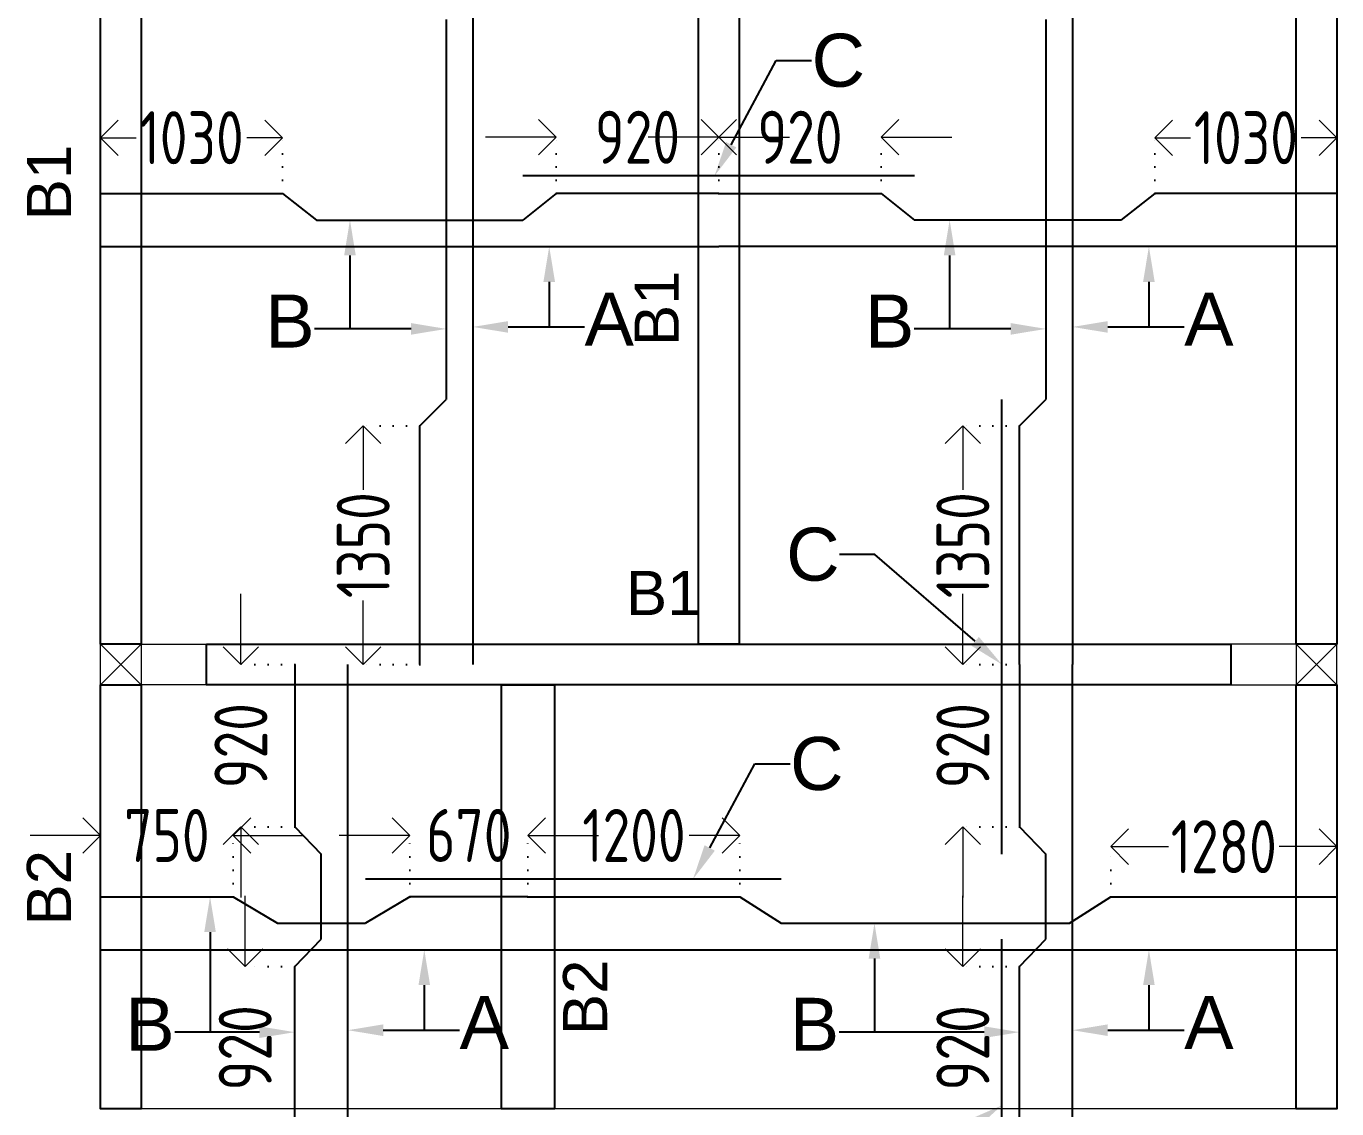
# Model space of a CAD drawing. Header units: inches. Extents: x -605 to 2991212, y -2872845 to 0.
# Drawn here: x 2805017 to 2812439, y -2072172 to -2066045 of the extents above; entities that cross this region are included whole.
import ezdxf
from ezdxf import colors
from ezdxf.entities.mleader import LeaderData, LeaderLine
from ezdxf.enums import TextEntityAlignment as Align
from ezdxf.math import Vec2, Vec3

# ---------------------------------------------------------------- set-up
doc = ezdxf.new("R2010")
doc.units = ezdxf.units.IN
doc.header["$LTSCALE"] = 600
doc.header["$MEASUREMENT"] = 0
doc.linetypes.add('DOT2', pattern=[0.125, 0, -0.125])
for name, color, linetype, lineweight in [('PV_MASONRY', 10, 'Continuous', 0), ('rDIMension', 1, 'Continuous', 18), ('rRCC 2', 40, 'Continuous', 15), ('rREINF 1', 1, 'Continuous', 25)]:
    doc.layers.add(name, color=color, linetype=linetype, lineweight=lineweight)
doc.styles.add('DIM', font='geniso.shx', dxfattribs={"width": 0.85})
doc.styles.get("Standard").update_dxf_attribs({"font": 'arial.ttf'})
doc.dimstyles.new('ST-100', dxfattribs={"dimscale": 100, "dimtxt": 2.5, "dimasz": 2, "dimexe": 0.18, "dimexo": 0.0625, "dimgap": 0.2, "dimtad": 0, "dimdec": 0, "dimzin": 0, "dimdsep": 46, "dimtxsty": 'DIM', "dimblk": 'OPEN90', "dimcen": 0.09, "dimclrd": 256, "dimclrt": 7, "dimadec": 0, "dimazin": 0, "dimtfac": 1, "dimtdec": 0, "dimtofl": 0, "dimtmove": 0, "dimatfit": 3, "dimldrblk": 'OPEN90', "dimfxl": 1, "dimtolj": 1, "dimtzin": 0, "dimlwd": -1, "dimarcsym": 0})

# ---------------------------------------------------------------- blocks, each defined once
blk = doc.blocks.new('_Open90')
at = {"color": 0, "linetype": 'ByBlock', "lineweight": -2}
for p, q in [((-0.5, 0.5), (0, 0)), ((0, 0), (-1, 0)), ((0, 0), (-0.5, -0.5))]:
    blk.add_line(p, q, dxfattribs=at)
blk = doc.blocks.new('*D68')
at = {"layer": 'Defpoints', "color": 0, "linetype": 'ByBlock', "transparency": 16777216}
for p in [(2806468.9, -2066675.7), (2805438.9, -2066991.5), (2806468.9, -2066991.5)]:
    blk.add_point(p, dxfattribs=at)
at = {"layer": 'rDIMension', "color": 0, "linetype": 'DOT2', "lineweight": -2, "transparency": 16777216}
for p, q in [((2805438.9, -2066991.5), (2805438.9, -2066675.7)), ((2806468.9, -2066991.5), (2806468.9, -2066675.7))]:
    blk.add_line(p, q, dxfattribs=at)
at = {"layer": 'rDIMension', "transparency": 16777216}
for p, q in [((2805638.9, -2066675.7), (2805640.5, -2066675.7)), ((2806268.9, -2066675.7), (2806267.2, -2066675.7))]:
    blk.add_line(p, q, dxfattribs=at)
at = {"layer": 'rDIMension', "linetype": 'ByBlock', "transparency": 16777216, "xscale": 200, "yscale": 200, "zscale": 200, "rotation": 180}
blk.add_blockref('_Open90', (2805438.9, -2066675.7), dxfattribs=at)
at = {"layer": 'rDIMension', "linetype": 'ByBlock', "transparency": 16777216, "xscale": 200, "yscale": 200, "zscale": 200}
blk.add_blockref('_Open90', (2806468.9, -2066675.7), dxfattribs=at)
at = {"layer": 'rDIMension', "color": 7, "linetype": 'ByBlock', "transparency": 16777216, "insert": (2805953.9, -2066675.7), "char_height": 300, "attachment_point": 5, "style": 'DIM'}
blk.add_mtext('\\A1;1030', dxfattribs=at)
blk = doc.blocks.new('*D69')
at = {"layer": 'Defpoints', "color": 0, "linetype": 'ByBlock', "transparency": 16777216}
for p in [(2808938.9, -2066673.1), (2808018.9, -2066991.5), (2808938.9, -2066991.5)]:
    blk.add_point(p, dxfattribs=at)
at = {"layer": 'rDIMension', "transparency": 16777216}
for p, q in [((2807818.9, -2066673.1), (2807618.9, -2066673.1)), ((2809138.9, -2066673.1), (2809338.9, -2066673.1))]:
    blk.add_line(p, q, dxfattribs=at)
at = {"layer": 'rDIMension', "color": 0, "linetype": 'DOT2', "lineweight": -2, "transparency": 16777216}
for p, q in [((2808018.9, -2066991.5), (2808018.9, -2066673.1)), ((2808938.9, -2066991.5), (2808938.9, -2066673.1))]:
    blk.add_line(p, q, dxfattribs=at)
at = {"layer": 'rDIMension', "linetype": 'ByBlock', "transparency": 16777216, "xscale": 200, "yscale": 200, "zscale": 200}
blk.add_blockref('_Open90', (2808018.9, -2066673.1), dxfattribs=at)
at = {"layer": 'rDIMension', "linetype": 'ByBlock', "transparency": 16777216, "xscale": 200, "yscale": 200, "zscale": 200, "rotation": 180}
blk.add_blockref('_Open90', (2808938.9, -2066673.1), dxfattribs=at)
at = {"layer": 'rDIMension', "color": 7, "linetype": 'ByBlock', "transparency": 16777216, "insert": (2808478.9, -2066673.1), "char_height": 300, "attachment_point": 5, "style": 'DIM'}
blk.add_mtext('\\A1;920', dxfattribs=at)
blk = doc.blocks.new('*D70')
at = {"layer": 'Defpoints', "color": 0, "linetype": 'ByBlock', "transparency": 16777216}
for p in [(2811408.9, -2066675.7), (2811408.9, -2066991.5), (2812438.9, -2066991.5)]:
    blk.add_point(p, dxfattribs=at)
at = {"layer": 'rDIMension', "color": 0, "linetype": 'DOT2', "lineweight": -2, "transparency": 16777216}
for p, q in [((2811408.9, -2066991.5), (2811408.9, -2066675.7)), ((2812438.9, -2066991.5), (2812438.9, -2066675.7))]:
    blk.add_line(p, q, dxfattribs=at)
at = {"layer": 'rDIMension', "transparency": 16777216}
for p, q in [((2811608.9, -2066675.7), (2811610.5, -2066675.7)), ((2812238.9, -2066675.7), (2812237.2, -2066675.7))]:
    blk.add_line(p, q, dxfattribs=at)
at = {"layer": 'rDIMension', "linetype": 'ByBlock', "transparency": 16777216, "xscale": 200, "yscale": 200, "zscale": 200, "rotation": 180}
blk.add_blockref('_Open90', (2811408.9, -2066675.7), dxfattribs=at)
at = {"layer": 'rDIMension', "linetype": 'ByBlock', "transparency": 16777216, "xscale": 200, "yscale": 200, "zscale": 200}
blk.add_blockref('_Open90', (2812438.9, -2066675.7), dxfattribs=at)
at = {"layer": 'rDIMension', "color": 7, "linetype": 'ByBlock', "transparency": 16777216, "insert": (2811923.9, -2066675.7), "char_height": 300, "attachment_point": 5, "style": 'DIM'}
blk.add_mtext('\\A1;1030', dxfattribs=at)
blk = doc.blocks.new('*D71')
at = {"layer": 'Defpoints', "color": 0, "linetype": 'ByBlock', "transparency": 16777216}
for p in [(2808938.9, -2066673.1), (2808938.9, -2066991.5), (2809858.9, -2066991.5)]:
    blk.add_point(p, dxfattribs=at)
at = {"layer": 'rDIMension', "transparency": 16777216}
for p, q in [((2808738.9, -2066673.1), (2808538.9, -2066673.1)), ((2810058.9, -2066673.1), (2810258.9, -2066673.1))]:
    blk.add_line(p, q, dxfattribs=at)
at = {"layer": 'rDIMension', "color": 0, "linetype": 'DOT2', "lineweight": -2, "transparency": 16777216}
for p, q in [((2808938.9, -2066991.5), (2808938.9, -2066673.1)), ((2809858.9, -2066991.5), (2809858.9, -2066673.1))]:
    blk.add_line(p, q, dxfattribs=at)
at = {"layer": 'rDIMension', "linetype": 'ByBlock', "transparency": 16777216, "xscale": 200, "yscale": 200, "zscale": 200}
blk.add_blockref('_Open90', (2808938.9, -2066673.1), dxfattribs=at)
at = {"layer": 'rDIMension', "linetype": 'ByBlock', "transparency": 16777216, "xscale": 200, "yscale": 200, "zscale": 200, "rotation": 180}
blk.add_blockref('_Open90', (2809858.9, -2066673.1), dxfattribs=at)
at = {"layer": 'rDIMension', "color": 7, "linetype": 'ByBlock', "transparency": 16777216, "insert": (2809398.9, -2066673.1), "char_height": 300, "attachment_point": 5, "style": 'DIM'}
blk.add_mtext('\\A1;920', dxfattribs=at)
blk = doc.blocks.new('*D156')
at = {"layer": 'Defpoints', "color": 0, "linetype": 'ByBlock', "transparency": 16777216}
for p in [(2807246.4, -2068306.9), (2806925.7, -2069656.9), (2807246.4, -2069656.9)]:
    blk.add_point(p, dxfattribs=at)
at = {"layer": 'rDIMension', "color": 0, "linetype": 'DOT2', "lineweight": -2, "transparency": 16777216}
for p, q in [((2807246.4, -2068306.9), (2806925.7, -2068306.9)), ((2807246.4, -2069656.9), (2806925.7, -2069656.9))]:
    blk.add_line(p, q, dxfattribs=at)
at = {"layer": 'rDIMension', "transparency": 16777216}
for p, q in [((2806925.7, -2068506.9), (2806925.7, -2068668.6)), ((2806925.7, -2069456.9), (2806925.7, -2069295.3))]:
    blk.add_line(p, q, dxfattribs=at)
at = {"layer": 'rDIMension', "linetype": 'ByBlock', "transparency": 16777216, "xscale": 200, "yscale": 200, "zscale": 200}
for p, rotation in [((2806925.7, -2068306.9), 90), ((2806925.7, -2069656.9), 270)]:
    blk.add_blockref('_Open90', p, dxfattribs=dict(at, rotation=rotation))
at = {"layer": 'rDIMension', "color": 7, "linetype": 'ByBlock', "transparency": 16777216, "insert": (2806925.7, -2068981.9), "char_height": 300, "attachment_point": 5, "rotation": 90, "style": 'DIM'}
blk.add_mtext('\\A1;1350', dxfattribs=at)
blk = doc.blocks.new('*D158')
at = {"layer": 'Defpoints', "color": 0, "linetype": 'ByBlock', "transparency": 16777216}
for p in [(2810642.2, -2068306.9), (2810321.5, -2069656.9), (2810642.2, -2069656.9)]:
    blk.add_point(p, dxfattribs=at)
at = {"layer": 'rDIMension', "color": 0, "linetype": 'DOT2', "lineweight": -2, "transparency": 16777216}
for p, q in [((2810642.2, -2068306.9), (2810321.5, -2068306.9)), ((2810642.2, -2069656.9), (2810321.5, -2069656.9))]:
    blk.add_line(p, q, dxfattribs=at)
at = {"layer": 'rDIMension', "transparency": 16777216}
for p, q in [((2810321.5, -2068506.9), (2810321.5, -2068668.6)), ((2810321.5, -2069456.9), (2810321.5, -2069295.3))]:
    blk.add_line(p, q, dxfattribs=at)
at = {"layer": 'rDIMension', "linetype": 'ByBlock', "transparency": 16777216, "xscale": 200, "yscale": 200, "zscale": 200}
for p, rotation in [((2810321.5, -2068306.9), 90), ((2810321.5, -2069656.9), 270)]:
    blk.add_blockref('_Open90', p, dxfattribs=dict(at, rotation=rotation))
at = {"layer": 'rDIMension', "color": 7, "linetype": 'ByBlock', "transparency": 16777216, "insert": (2810321.5, -2068981.9), "char_height": 300, "attachment_point": 5, "rotation": 90, "style": 'DIM'}
blk.add_mtext('\\A1;1350', dxfattribs=at)
blk = doc.blocks.new('*D176')
at = {"layer": 'Defpoints', "color": 0, "linetype": 'ByBlock', "transparency": 16777216}
for p in [(2805438.9, -2070624.9), (2805438.9, -2070971.9), (2806188.9, -2070971.9)]:
    blk.add_point(p, dxfattribs=at)
at = {"layer": 'rDIMension', "transparency": 16777216}
for p, q in [((2805238.9, -2070624.9), (2805038.9, -2070624.9)), ((2806388.9, -2070624.9), (2806588.9, -2070624.9))]:
    blk.add_line(p, q, dxfattribs=at)
at = {"layer": 'rDIMension', "color": 0, "linetype": 'DOT2', "lineweight": -2, "transparency": 16777216}
for p, q in [((2805438.9, -2070971.9), (2805438.9, -2070624.9)), ((2806188.9, -2070971.9), (2806188.9, -2070624.9))]:
    blk.add_line(p, q, dxfattribs=at)
at = {"layer": 'rDIMension', "linetype": 'ByBlock', "transparency": 16777216, "xscale": 200, "yscale": 200, "zscale": 200}
blk.add_blockref('_Open90', (2805438.9, -2070624.9), dxfattribs=at)
at = {"layer": 'rDIMension', "linetype": 'ByBlock', "transparency": 16777216, "xscale": 200, "yscale": 200, "zscale": 200, "rotation": 180}
blk.add_blockref('_Open90', (2806188.9, -2070624.9), dxfattribs=at)
at = {"layer": 'rDIMension', "color": 7, "linetype": 'ByBlock', "transparency": 16777216, "insert": (2805813.9, -2070624.9), "char_height": 300, "attachment_point": 5, "style": 'DIM'}
blk.add_mtext('\\A1;750', dxfattribs=at)
blk = doc.blocks.new('*D177')
at = {"layer": 'Defpoints', "color": 0, "linetype": 'ByBlock', "transparency": 16777216}
for p in [(2807858.9, -2070624.9), (2807188.9, -2070971.9), (2807858.9, -2070971.9)]:
    blk.add_point(p, dxfattribs=at)
at = {"layer": 'rDIMension', "transparency": 16777216}
for p, q in [((2806988.9, -2070624.9), (2806788.9, -2070624.9)), ((2808058.9, -2070624.9), (2808258.9, -2070624.9))]:
    blk.add_line(p, q, dxfattribs=at)
at = {"layer": 'rDIMension', "color": 0, "linetype": 'DOT2', "lineweight": -2, "transparency": 16777216}
for p, q in [((2807188.9, -2070971.9), (2807188.9, -2070624.9)), ((2807858.9, -2070971.9), (2807858.9, -2070624.9))]:
    blk.add_line(p, q, dxfattribs=at)
at = {"layer": 'rDIMension', "linetype": 'ByBlock', "transparency": 16777216, "xscale": 200, "yscale": 200, "zscale": 200}
blk.add_blockref('_Open90', (2807188.9, -2070624.9), dxfattribs=at)
at = {"layer": 'rDIMension', "linetype": 'ByBlock', "transparency": 16777216, "xscale": 200, "yscale": 200, "zscale": 200, "rotation": 180}
blk.add_blockref('_Open90', (2807858.9, -2070624.9), dxfattribs=at)
at = {"layer": 'rDIMension', "color": 7, "linetype": 'ByBlock', "transparency": 16777216, "insert": (2807523.9, -2070624.9), "char_height": 300, "attachment_point": 5, "style": 'DIM'}
blk.add_mtext('\\A1;670', dxfattribs=at)
blk = doc.blocks.new('*D178')
at = {"layer": 'Defpoints', "color": 0, "linetype": 'ByBlock', "transparency": 16777216}
for p in [(2806233.1, -2069656.9), (2806538.1, -2069656.9), (2806538.1, -2070576.9)]:
    blk.add_point(p, dxfattribs=at)
at = {"layer": 'rDIMension', "transparency": 16777216}
for p, q in [((2806233.1, -2069456.9), (2806233.1, -2069256.9)), ((2806233.1, -2070776.9), (2806233.1, -2070976.9))]:
    blk.add_line(p, q, dxfattribs=at)
at = {"layer": 'rDIMension', "color": 0, "linetype": 'DOT2', "lineweight": -2, "transparency": 16777216}
for p, q in [((2806538.1, -2069656.9), (2806233.1, -2069656.9)), ((2806538.1, -2070576.9), (2806233.1, -2070576.9))]:
    blk.add_line(p, q, dxfattribs=at)
at = {"layer": 'rDIMension', "linetype": 'ByBlock', "transparency": 16777216, "xscale": 200, "yscale": 200, "zscale": 200}
for p, rotation in [((2806233.1, -2069656.9), 270), ((2806233.1, -2070576.9), 90)]:
    blk.add_blockref('_Open90', p, dxfattribs=dict(at, rotation=rotation))
at = {"layer": 'rDIMension', "color": 7, "linetype": 'ByBlock', "transparency": 16777216, "insert": (2806233.1, -2070116.9), "char_height": 300, "attachment_point": 5, "rotation": 90, "style": 'DIM'}
blk.add_mtext('\\A1;920', dxfattribs=at)
blk = doc.blocks.new('*D179')
at = {"layer": 'Defpoints', "color": 0, "linetype": 'ByBlock', "transparency": 16777216}
for p in [(2806257.4, -2071366.9), (2806538.1, -2071366.9), (2806538.1, -2072286.9)]:
    blk.add_point(p, dxfattribs=at)
at = {"layer": 'rDIMension', "transparency": 16777216}
for p, q in [((2806257.4, -2071166.9), (2806257.4, -2070966.9)), ((2806257.4, -2072486.9), (2806257.4, -2072686.9))]:
    blk.add_line(p, q, dxfattribs=at)
at = {"layer": 'rDIMension', "color": 0, "linetype": 'DOT2', "lineweight": -2, "transparency": 16777216}
for p, q in [((2806538.1, -2071366.9), (2806257.4, -2071366.9)), ((2806538.1, -2072286.9), (2806257.4, -2072286.9))]:
    blk.add_line(p, q, dxfattribs=at)
at = {"layer": 'rDIMension', "linetype": 'ByBlock', "transparency": 16777216, "xscale": 200, "yscale": 200, "zscale": 200}
for p, rotation in [((2806257.4, -2071366.9), 270), ((2806257.4, -2072286.9), 90)]:
    blk.add_blockref('_Open90', p, dxfattribs=dict(at, rotation=rotation))
at = {"layer": 'rDIMension', "color": 7, "linetype": 'ByBlock', "transparency": 16777216, "insert": (2806257.4, -2071826.9), "char_height": 300, "attachment_point": 5, "rotation": 90, "style": 'DIM'}
blk.add_mtext('\\A1;920', dxfattribs=at)
blk = doc.blocks.new('*D180')
at = {"layer": 'Defpoints', "color": 0, "linetype": 'ByBlock', "transparency": 16777216}
for p in [(2810321.5, -2069656.9), (2810642.2, -2069656.9), (2810642.2, -2070576.9)]:
    blk.add_point(p, dxfattribs=at)
at = {"layer": 'rDIMension', "transparency": 16777216}
for p, q in [((2810321.5, -2069456.9), (2810321.5, -2069256.9)), ((2810321.5, -2070776.9), (2810321.5, -2070976.9))]:
    blk.add_line(p, q, dxfattribs=at)
at = {"layer": 'rDIMension', "color": 0, "linetype": 'DOT2', "lineweight": -2, "transparency": 16777216}
for p, q in [((2810642.2, -2069656.9), (2810321.5, -2069656.9)), ((2810642.2, -2070576.9), (2810321.5, -2070576.9))]:
    blk.add_line(p, q, dxfattribs=at)
at = {"layer": 'rDIMension', "linetype": 'ByBlock', "transparency": 16777216, "xscale": 200, "yscale": 200, "zscale": 200}
for p, rotation in [((2810321.5, -2069656.9), 270), ((2810321.5, -2070576.9), 90)]:
    blk.add_blockref('_Open90', p, dxfattribs=dict(at, rotation=rotation))
at = {"layer": 'rDIMension', "color": 7, "linetype": 'ByBlock', "transparency": 16777216, "insert": (2810321.5, -2070116.9), "char_height": 300, "attachment_point": 5, "rotation": 90, "style": 'DIM'}
blk.add_mtext('\\A1;920', dxfattribs=at)
blk = doc.blocks.new('*D181')
at = {"layer": 'Defpoints', "color": 0, "linetype": 'ByBlock', "transparency": 16777216}
for p in [(2810321.5, -2071366.9), (2810642.2, -2071366.9), (2810642.2, -2072286.9)]:
    blk.add_point(p, dxfattribs=at)
at = {"layer": 'rDIMension', "transparency": 16777216}
for p, q in [((2810321.5, -2071166.9), (2810321.5, -2070966.9)), ((2810321.5, -2072486.9), (2810321.5, -2072686.9))]:
    blk.add_line(p, q, dxfattribs=at)
at = {"layer": 'rDIMension', "color": 0, "linetype": 'DOT2', "lineweight": -2, "transparency": 16777216}
for p, q in [((2810642.2, -2071366.9), (2810321.5, -2071366.9)), ((2810642.2, -2072286.9), (2810321.5, -2072286.9))]:
    blk.add_line(p, q, dxfattribs=at)
at = {"layer": 'rDIMension', "linetype": 'ByBlock', "transparency": 16777216, "xscale": 200, "yscale": 200, "zscale": 200}
for p, rotation in [((2810321.5, -2071366.9), 270), ((2810321.5, -2072286.9), 90)]:
    blk.add_blockref('_Open90', p, dxfattribs=dict(at, rotation=rotation))
at = {"layer": 'rDIMension', "color": 7, "linetype": 'ByBlock', "transparency": 16777216, "insert": (2810321.5, -2071826.9), "char_height": 300, "attachment_point": 5, "rotation": 90, "style": 'DIM'}
blk.add_mtext('\\A1;920', dxfattribs=at)
blk = doc.blocks.new('*D182')
at = {"layer": 'Defpoints', "color": 0, "linetype": 'ByBlock', "transparency": 16777216}
for p in [(2812438.9, -2070688.4), (2811158.9, -2070971.9), (2812438.9, -2070971.9)]:
    blk.add_point(p, dxfattribs=at)
at = {"layer": 'rDIMension', "color": 0, "linetype": 'DOT2', "lineweight": -2, "transparency": 16777216}
for p, q in [((2811158.9, -2070971.9), (2811158.9, -2070688.4)), ((2812438.9, -2070971.9), (2812438.9, -2070688.4))]:
    blk.add_line(p, q, dxfattribs=at)
at = {"layer": 'rDIMension', "transparency": 16777216}
for p, q in [((2811358.9, -2070688.4), (2811485.5, -2070688.4)), ((2812238.9, -2070688.4), (2812112.2, -2070688.4))]:
    blk.add_line(p, q, dxfattribs=at)
at = {"layer": 'rDIMension', "linetype": 'ByBlock', "transparency": 16777216, "xscale": 200, "yscale": 200, "zscale": 200, "rotation": 180}
blk.add_blockref('_Open90', (2811158.9, -2070688.4), dxfattribs=at)
at = {"layer": 'rDIMension', "linetype": 'ByBlock', "transparency": 16777216, "xscale": 200, "yscale": 200, "zscale": 200}
blk.add_blockref('_Open90', (2812438.9, -2070688.4), dxfattribs=at)
at = {"layer": 'rDIMension', "color": 7, "linetype": 'ByBlock', "transparency": 16777216, "insert": (2811798.9, -2070688.4), "char_height": 300, "attachment_point": 5, "style": 'DIM'}
blk.add_mtext('\\A1;1280', dxfattribs=at)
blk = doc.blocks.new('*D183')
at = {"layer": 'Defpoints', "color": 0, "linetype": 'ByBlock', "transparency": 16777216}
for p in [(2807858.9, -2070624.9), (2807858.9, -2070971.9), (2809058.9, -2070971.9)]:
    blk.add_point(p, dxfattribs=at)
at = {"layer": 'rDIMension', "color": 0, "linetype": 'DOT2', "lineweight": -2, "transparency": 16777216}
for p, q in [((2807858.9, -2070971.9), (2807858.9, -2070624.9)), ((2809058.9, -2070971.9), (2809058.9, -2070624.9))]:
    blk.add_line(p, q, dxfattribs=at)
at = {"layer": 'rDIMension', "transparency": 16777216}
for p, q in [((2808058.9, -2070624.9), (2808145.5, -2070624.9)), ((2808858.9, -2070624.9), (2808772.2, -2070624.9))]:
    blk.add_line(p, q, dxfattribs=at)
at = {"layer": 'rDIMension', "linetype": 'ByBlock', "transparency": 16777216, "xscale": 200, "yscale": 200, "zscale": 200, "rotation": 180}
blk.add_blockref('_Open90', (2807858.9, -2070624.9), dxfattribs=at)
at = {"layer": 'rDIMension', "linetype": 'ByBlock', "transparency": 16777216, "xscale": 200, "yscale": 200, "zscale": 200}
blk.add_blockref('_Open90', (2809058.9, -2070624.9), dxfattribs=at)
at = {"layer": 'rDIMension', "color": 7, "linetype": 'ByBlock', "transparency": 16777216, "insert": (2808458.9, -2070624.9), "char_height": 300, "attachment_point": 5, "style": 'DIM'}
blk.add_mtext('\\A1;1200', dxfattribs=at)

msp = doc.modelspace()

# ---------------------------------------------------------------- linework, layer by layer
at = {"color": 8, "linetype": 'ByBlock'}
msp.add_line((2812208.9, -2072171.9), (2812208.9, -2069771.9), dxfattribs=at)
at = {"color": 4, "linetype": 'ByBlock'}
for points in [[(2807546.4, -2064506.9), (2807546.4, -2069656.9)], [(2810942.2, -2064506.9), (2810942.2, -2069656.9)], [(2807396.4, -2066006.8), (2807396.4, -2068157.1)], [(2810792.2, -2066006.8), (2810792.2, -2068157.1)], [(2810047.1, -2066891.5), (2807830.6, -2066891.5)], [(2805438.9, -2066991.5), (2806468.9, -2066991.5), (2806662.1, -2067141.5)], [(2808938.9, -2066991.5), (2808018.9, -2066991.5), (2807830.6, -2067141.5)], [(2808938.9, -2066991.5), (2809858.9, -2066991.5), (2810047.1, -2067141.5)], [(2812438.9, -2066991.5), (2811408.9, -2066991.5), (2811215.6, -2067141.5)], [(2806662.1, -2067141.5), (2807830.6, -2067141.5)], [(2811215.6, -2067141.5), (2810047.1, -2067141.5)], [(2805438.9, -2067291.5), (2808938.9, -2067291.5)], [(2812438.9, -2067291.5), (2808938.9, -2067291.5)], [(2807246.4, -2069656.9), (2807246.4, -2068306.9), (2807396.4, -2068157.1)], [(2810542.2, -2070731.7), (2810542.2, -2068157.1)], [(2810642.2, -2069656.9), (2810642.2, -2068306.9), (2810792.2, -2068157.1)], [(2806538.1, -2069656.9), (2806538.1, -2070576.9), (2806688.1, -2070731.7)], [(2806838.1, -2072286.9), (2806838.1, -2069656.9)], [(2810642.2, -2069656.9), (2810642.2, -2070576.9), (2810792.2, -2070731.7)], [(2810942.2, -2072286.9), (2810942.2, -2069656.9)], [(2806688.1, -2071212.2), (2806688.1, -2070731.7)], [(2810792.2, -2071212.2), (2810792.2, -2070731.7)], [(2809293.2, -2070871.9), (2806938.2, -2070871.9)], [(2805438.9, -2070971.9), (2806188.9, -2070971.9), (2806439.5, -2071121.9)], [(2807858.9, -2070971.9), (2807188.9, -2070971.9), (2806938.2, -2071121.9)], [(2807858.9, -2070971.9), (2809058.9, -2070971.9), (2809293.2, -2071121.9), (2810924.5, -2071121.9), (2811158.9, -2070971.9), (2812438.9, -2070971.9)], [(2806439.5, -2071121.9), (2806938.2, -2071121.9)], [(2806538.1, -2072286.9), (2806538.1, -2071366.9), (2806688.1, -2071212.2)], [(2810542.2, -2073708.1), (2810542.2, -2071212.2)], [(2810642.2, -2072286.9), (2810642.2, -2071366.9), (2810792.2, -2071212.2)], [(2805438.9, -2071271.9), (2807858.9, -2071271.9)], [(2807858.9, -2071271.9), (2812438.9, -2071271.9)]]:
    msp.add_lwpolyline(points, dxfattribs=at)
at = {"color": 1, "linetype": 'ByBlock'}
for points in [[(2805438.9, -2064621.9), (2805668.9, -2064621.9), (2805668.9, -2069541.9), (2805438.9, -2069541.9)], [(2808823.9, -2064621.9), (2809053.9, -2064621.9), (2809053.9, -2069541.9), (2808823.9, -2069541.9)], [(2812208.9, -2064621.9), (2812438.9, -2064621.9), (2812438.9, -2069541.9), (2812208.9, -2069541.9)], [(2806038.9, -2069541.9), (2811838.9, -2069541.9), (2811838.9, -2069771.9), (2806038.9, -2069771.9)], [(2805438.9, -2069771.9), (2805668.9, -2069771.9), (2805668.9, -2072171.9), (2805438.9, -2072171.9)], [(2807708.9, -2069771.9), (2808008.9, -2069771.9), (2808008.9, -2072171.9), (2807708.9, -2072171.9)], [(2812208.9, -2069771.9), (2812438.9, -2069771.9), (2812438.9, -2072171.9), (2812208.9, -2072171.9)]]:
    msp.add_lwpolyline(points, close=True, dxfattribs=at)
at = {"layer": 'PV_MASONRY', "color": 8}
msp.add_line((2812438.9, -2072171.9), (2805446.8, -2072171.9), dxfattribs=at)
at = {"layer": 'rRCC 2', "color": 6}
for p, q in [((2805438.9, -2069541.9), (2805668.9, -2069771.9)), ((2805438.9, -2069771.9), (2805668.9, -2069541.9)), ((2812438.9, -2069541.9), (2812208.9, -2069771.9)), ((2812438.9, -2069771.9), (2812208.9, -2069541.9))]:
    msp.add_line(p, q, dxfattribs=at)
for points in [[(2805438.9, -2069771.9), (2805438.9, -2069541.9), (2806038.9, -2069541.9), (2806038.9, -2069771.9)], [(2805438.9, -2069541.9), (2805668.9, -2069541.9), (2805668.9, -2069771.9), (2805438.9, -2069771.9)], [(2812438.9, -2069771.9), (2812438.9, -2069541.9), (2811838.9, -2069541.9), (2811838.9, -2069771.9)], [(2812438.9, -2069541.9), (2812208.9, -2069541.9), (2812208.9, -2069771.9), (2812438.9, -2069771.9)]]:
    msp.add_lwpolyline(points, close=True, dxfattribs=at)

# ---------------------------------------------------------------- texts
at = {"layer": 'rRCC 2'}
for s, p in [('B1', (2805146.2, -2066929.4)), ('B1', (2808587.5, -2067641)), ('B2', (2805146.2, -2070921)), ('B2', (2808182.3, -2071541.2))]:
    msp.add_text(s, height=250, rotation=90, dxfattribs=at).set_placement(p, align=Align.MIDDLE_CENTER)
msp.add_text('B1', height=250, dxfattribs=at).set_placement((2808627.5, -2069252.5), align=Align.MIDDLE_CENTER)

# ---------------------------------------------------------------- dimensions: what is measured, and where the dimension line sits
at = {"layer": 'rDIMension', "color": 1, "linetype": 'ByBlock'}
dim = msp.add_linear_dim(base=(2806468.9, -2066675.7), p1=(2805438.9, -2066991.5), p2=(2806468.9, -2066991.5), dimstyle='ST-100', override={"dimtxt": 3, "dimasz": 2, "dimexe": 0, "dimexo": 0, "dimtmove": 1, "dimfxl": 1.25, "dimtfillclr": 256, "dimarcsym": 2}, dxfattribs=at)
dim.commit()
dim.dimension.update_dxf_attribs({"geometry": '*D68', "text_midpoint": (2805953.9, -2066675.7), "dimtype": 160})
for base, p1, p2, picture, middle in [((2808938.9, -2066673.1), (2808018.9, -2066991.5), (2808938.9, -2066991.5), '*D69', (2808478.9, -2066673.1)), ((2805438.9, -2070624.9), (2806188.9, -2070971.9), (2805438.9, -2070971.9), '*D176', (2805813.9, -2070624.9)), ((2807858.9, -2070624.9), (2807188.9, -2070971.9), (2807858.9, -2070971.9), '*D177', (2807523.9, -2070624.9)), ((2807858.9, -2070624.9), (2809058.9, -2070971.9), (2807858.9, -2070971.9), '*D183', (2808458.9, -2070624.9)), ((2812438.9, -2070688.4), (2811158.9, -2070971.9), (2812438.9, -2070971.9), '*D182', (2811798.9, -2070688.4))]:
    dim = msp.add_linear_dim(base=base, p1=p1, p2=p2, dimstyle='ST-100', override={"dimtxt": 3, "dimexe": 0, "dimexo": 0, "dimtmove": 1, "dimfxl": 1.25, "dimtfillclr": 256, "dimarcsym": 2}, dxfattribs=at)
    dim.commit()
    dim.dimension.update_dxf_attribs({"geometry": picture, "text_midpoint": middle})
for base, p1, p2, angle, picture, middle in [((2808938.9, -2066673.1), (2809858.9, -2066991.5), (2808938.9, -2066991.5), 180, '*D71', (2809398.9, -2066673.1)), ((2806925.7, -2069656.9), (2807246.4, -2068306.9), (2807246.4, -2069656.9), 270, '*D156', (2806925.7, -2068981.9)), ((2810321.5, -2069656.9), (2810642.2, -2068306.9), (2810642.2, -2069656.9), 270, '*D158', (2810321.5, -2068981.9)), ((2806233.1, -2069656.9), (2806538.1, -2070576.9), (2806538.1, -2069656.9), 90, '*D178', (2806233.1, -2070116.9)), ((2810321.5, -2069656.9), (2810642.2, -2070576.9), (2810642.2, -2069656.9), 90, '*D180', (2810321.5, -2070116.9)), ((2806257.4, -2071366.9), (2806538.1, -2072286.9), (2806538.1, -2071366.9), 90, '*D179', (2806257.4, -2071826.9)), ((2810321.5, -2071366.9), (2810642.2, -2072286.9), (2810642.2, -2071366.9), 90, '*D181', (2810321.5, -2071826.9))]:
    dim = msp.add_linear_dim(base=base, p1=p1, p2=p2, angle=angle, dimstyle='ST-100', override={"dimtxt": 3, "dimexe": 0, "dimexo": 0, "dimtmove": 1, "dimfxl": 1.25, "dimtfillclr": 256, "dimarcsym": 2}, dxfattribs=at)
    dim.commit()
    dim.dimension.update_dxf_attribs({"geometry": picture, "text_midpoint": middle})
dim = msp.add_linear_dim(base=(2811408.9, -2066675.7), p1=(2812438.9, -2066991.5), p2=(2811408.9, -2066991.5), angle=180, dimstyle='ST-100', override={"dimtxt": 3, "dimasz": 2, "dimexe": 0, "dimexo": 0, "dimtmove": 1, "dimfxl": 1.25, "dimtfillclr": 256, "dimarcsym": 2}, dxfattribs=at)
dim.commit()
dim.dimension.update_dxf_attribs({"geometry": '*D70', "text_midpoint": (2811923.9, -2066675.7), "dimtype": 160})

# ---------------------------------------------------------------- leaders
at = {"layer": 'rREINF 1', "color": 3, "linetype": 'ByBlock'}
ml = msp.add_multileader_mtext('Standard', dxfattribs=at)
ml.set_content('C', color=3)
ml.set_leader_properties()
ml.build(insert=Vec2(0, 0))
ml.multileader.update_dxf_attribs({"text_top_attachment_type": 0, "text_bottom_attachment_type": 0, "dogleg_length": 200, "arrow_head_size": 200})
ctx = ml.context
ctx.base_point, ctx.char_height, ctx.arrow_head_size, ctx.landing_gap_size, ctx.plane_origin = Vec3(2809464.8, -2066239.6), 300, 200, 0.09, Vec3(2808494, -2067142.1)
notes = []
notes.append((ctx, [(0, (1, 1, 0), (2809264.8, -2066239.6), (1, 0), 200, [(0, [(2808915.4, -2066891.5)], 256, [])])]))
ctx.mtext.insert, ctx.mtext.flow_direction = Vec3(2809464.9, -2066087), 5
ml = msp.add_multileader_mtext('Standard', dxfattribs=at)
ml.set_content('B', color=3)
ml.set_leader_properties()
ml.build(insert=Vec2(0, 0))
ml.multileader.update_dxf_attribs({"text_top_attachment_type": 0, "text_bottom_attachment_type": 0, "dogleg_length": 200, "arrow_head_size": 200})
ctx = ml.context
ctx.base_point, ctx.char_height, ctx.arrow_head_size, ctx.landing_gap_size, ctx.plane_origin = Vec3(2806424, -2067757.8), 300, 200, 0.09, Vec3(2806884.8, -2067164.6)
ctx.text_align_type = 2
notes.append((ctx, [(0, (1, 1, 0), (2806850.7, -2067757.8), (-1, 0), 200, [(0, [(2806850.7, -2067141.5)], 256, [])])]))
ctx.mtext.insert, ctx.mtext.alignment, ctx.mtext.flow_direction = Vec3(2806650.6, -2067563.4), 3, 5
ml = msp.add_multileader_mtext('Standard', dxfattribs=at)
ml.set_content('B', color=3)
ml.set_leader_properties()
ml.build(insert=Vec2(0, 0))
ml.multileader.update_dxf_attribs({"text_top_attachment_type": 0, "text_bottom_attachment_type": 0, "dogleg_length": 200, "arrow_head_size": 200})
ctx = ml.context
ctx.base_point, ctx.char_height, ctx.arrow_head_size, ctx.landing_gap_size, ctx.plane_origin = Vec3(2809819.8, -2067757.8), 300, 200, 0.09, Vec3(2810280.7, -2067164.6)
ctx.text_align_type = 2
notes.append((ctx, [(0, (1, 1, 0), (2810246.5, -2067757.8), (-1, 0), 200, [(0, [(2810246.5, -2067141.5)], 256, [])])]))
ctx.mtext.insert, ctx.mtext.alignment, ctx.mtext.flow_direction = Vec3(2810046.4, -2067563.4), 3, 5
ml = msp.add_multileader_mtext('Standard', dxfattribs=at)
ml.set_content('A', color=3)
ml.set_leader_properties()
ml.build(insert=Vec2(0, 0))
ml.multileader.update_dxf_attribs({"text_top_attachment_type": 0, "text_bottom_attachment_type": 0, "dogleg_length": 200, "arrow_head_size": 200})
ctx = ml.context
ctx.base_point, ctx.char_height, ctx.arrow_head_size, ctx.landing_gap_size, ctx.plane_origin = Vec3(2808179.1, -2067746.7), 300, 200, 0.09, Vec3(2808132.5, -2067153.5)
notes.append((ctx, [(0, (1, 1, 0), (2807979.1, -2067746.7), (1, 0), 200, [(0, [(2807979.1, -2067291.5)], 256, [])])]))
ctx.mtext.insert, ctx.mtext.flow_direction = Vec3(2808179.2, -2067552.3), 5
ml = msp.add_multileader_mtext('Standard', dxfattribs=at)
ml.set_content('A', color=3)
ml.set_leader_properties()
ml.build(insert=Vec2(0, 0))
ml.multileader.update_dxf_attribs({"text_top_attachment_type": 0, "text_bottom_attachment_type": 0, "dogleg_length": 200, "arrow_head_size": 200})
ctx = ml.context
ctx.base_point, ctx.char_height, ctx.arrow_head_size, ctx.landing_gap_size, ctx.plane_origin = Vec3(2811574.9, -2067746.7), 300, 200, 0.09, Vec3(2811528.4, -2067153.5)
notes.append((ctx, [(0, (1, 1, 0), (2811374.9, -2067746.7), (1, 0), 200, [(0, [(2811374.9, -2067291.5)], 256, [])])]))
ctx.mtext.insert, ctx.mtext.flow_direction = Vec3(2811575, -2067552.3), 5
ml = msp.add_multileader_mtext('Standard', dxfattribs=at)
ml.set_content('', color=3)
ml.set_leader_properties()
ml.build(insert=Vec2(0, 0))
ml.multileader.update_dxf_attribs({"text_top_attachment_type": 0, "text_bottom_attachment_type": 0, "dogleg_length": 200, "arrow_head_size": 200})
ctx = ml.context
ctx.base_point, ctx.char_height, ctx.arrow_head_size, ctx.landing_gap_size, ctx.plane_origin = Vec3(2808179.1, -2067746.7), 300, 200, 0.09, Vec3(2807563.3, -2067746.7)
notes.append((ctx, [(0, (1, 1, 0), (2807979.1, -2067746.7), (1, 0), 200, [(0, [(2807546.4, -2067746.7)], 256, [])])]))
ctx.mtext.insert, ctx.mtext.flow_direction = Vec3(2808179.2, -2067596.7), 5
ml = msp.add_multileader_mtext('Standard', dxfattribs=at)
ml.set_content('', color=3)
ml.set_leader_properties()
ml.build(insert=Vec2(0, 0))
ml.multileader.update_dxf_attribs({"text_top_attachment_type": 0, "text_bottom_attachment_type": 0, "dogleg_length": 200, "arrow_head_size": 200})
ctx = ml.context
ctx.base_point, ctx.char_height, ctx.arrow_head_size, ctx.landing_gap_size, ctx.plane_origin = Vec3(2811574.9, -2067746.7), 300, 200, 0.09, Vec3(2810959.1, -2067746.7)
notes.append((ctx, [(0, (1, 1, 0), (2811374.9, -2067746.7), (1, 0), 200, [(0, [(2810942.2, -2067746.7)], 256, [])])]))
ctx.mtext.insert, ctx.mtext.flow_direction = Vec3(2811575, -2067596.7), 5
ml = msp.add_multileader_mtext('Standard', dxfattribs=at)
ml.set_content('', color=3)
ml.set_leader_properties()
ml.build(insert=Vec2(0, 0))
ml.multileader.update_dxf_attribs({"text_top_attachment_type": 0, "text_bottom_attachment_type": 0, "dogleg_length": 200, "arrow_head_size": 200})
ctx = ml.context
ctx.base_point, ctx.char_height, ctx.arrow_head_size, ctx.landing_gap_size, ctx.plane_origin = Vec3(2806650.5, -2067757.8), 300, 200, 0.09, Vec3(2807454.1, -2067757.8)
ctx.text_align_type = 2
notes.append((ctx, [(0, (1, 1, 0), (2806850.7, -2067757.8), (-1, 0), 200, [(0, [(2807396.4, -2067757.8)], 256, [])])]))
ctx.mtext.insert, ctx.mtext.alignment, ctx.mtext.flow_direction = Vec3(2806650.6, -2067607.8), 3, 5
ml = msp.add_multileader_mtext('Standard', dxfattribs=at)
ml.set_content('', color=3)
ml.set_leader_properties()
ml.build(insert=Vec2(0, 0))
ml.multileader.update_dxf_attribs({"text_top_attachment_type": 0, "text_bottom_attachment_type": 0, "dogleg_length": 200, "arrow_head_size": 200})
ctx = ml.context
ctx.base_point, ctx.char_height, ctx.arrow_head_size, ctx.landing_gap_size, ctx.plane_origin = Vec3(2810046.4, -2067757.8), 300, 200, 0.09, Vec3(2810849.9, -2067757.8)
ctx.text_align_type = 2
notes.append((ctx, [(0, (1, 1, 0), (2810246.5, -2067757.8), (-1, 0), 200, [(0, [(2810792.2, -2067757.8)], 256, [])])]))
ctx.mtext.insert, ctx.mtext.alignment, ctx.mtext.flow_direction = Vec3(2810046.4, -2067607.8), 3, 5
ml = msp.add_multileader_mtext('Standard', dxfattribs=at)
ml.set_content('C', color=3)
ml.set_leader_properties()
ml.build(insert=Vec2(0, 0))
ml.multileader.update_dxf_attribs({"text_top_attachment_type": 0, "text_bottom_attachment_type": 0, "dogleg_length": 200, "arrow_head_size": 200})
ctx = ml.context
ctx.base_point, ctx.char_height, ctx.arrow_head_size, ctx.landing_gap_size, ctx.plane_origin = Vec3(2809358.3, -2069035.3), 300, 200, 0.09, Vec3(2810120.8, -2068519.3)
ctx.text_align_type = 2
notes.append((ctx, [(1, (1, 1, 0), (2809823.7, -2069035.3), (-1, 0), 200, [(0, [(2810542.2, -2069656.9)], 256, [])])]))
ctx.mtext.insert, ctx.mtext.alignment, ctx.mtext.flow_direction = Vec3(2809623.6, -2068882.8), 3, 5
ml = msp.add_multileader_mtext('Standard', dxfattribs=at)
ml.set_content('C', color=3)
ml.set_leader_properties()
ml.build(insert=Vec2(0, 0))
ml.multileader.update_dxf_attribs({"text_top_attachment_type": 0, "text_bottom_attachment_type": 0, "dogleg_length": 200, "arrow_head_size": 200})
ctx = ml.context
ctx.base_point, ctx.char_height, ctx.arrow_head_size, ctx.landing_gap_size, ctx.plane_origin = Vec3(2809342.9, -2070220.1), 300, 200, 0.09, Vec3(2808372.1, -2071122.6)
notes.append((ctx, [(0, (1, 1, 0), (2809142.9, -2070220.1), (1, 0), 200, [(0, [(2808793.5, -2070871.9)], 256, [])])]))
ctx.mtext.insert, ctx.mtext.flow_direction = Vec3(2809343, -2070067.5), 5
ml = msp.add_multileader_mtext('Standard', dxfattribs=at)
ml.set_content('B', color=3)
ml.set_leader_properties()
ml.build(insert=Vec2(0, 0))
ml.multileader.update_dxf_attribs({"text_top_attachment_type": 0, "text_bottom_attachment_type": 0, "dogleg_length": 200, "arrow_head_size": 200})
ctx = ml.context
ctx.base_point, ctx.char_height, ctx.arrow_head_size, ctx.landing_gap_size, ctx.plane_origin = Vec3(2805631.8, -2071738.3), 300, 200, 0.09, Vec3(2806092.6, -2071145.1)
ctx.text_align_type = 2
notes.append((ctx, [(0, (1, 1, 0), (2806058.5, -2071738.3), (-1, 0), 200, [(0, [(2806058.5, -2070971.9)], 256, [])])]))
ctx.mtext.insert, ctx.mtext.alignment, ctx.mtext.flow_direction = Vec3(2805858.4, -2071543.9), 3, 5
ml = msp.add_multileader_mtext('Standard', dxfattribs=at)
ml.set_content('B', color=3)
ml.set_leader_properties()
ml.build(insert=Vec2(0, 0))
ml.multileader.update_dxf_attribs({"text_top_attachment_type": 0, "text_bottom_attachment_type": 0, "dogleg_length": 200, "arrow_head_size": 200})
ctx = ml.context
ctx.base_point, ctx.char_height, ctx.arrow_head_size, ctx.landing_gap_size, ctx.plane_origin = Vec3(2809394.2, -2071738.3), 300, 200, 0.09, Vec3(2809855, -2071145.1)
ctx.text_align_type = 2
notes.append((ctx, [(0, (1, 1, 0), (2809820.9, -2071738.3), (-1, 0), 200, [(0, [(2809820.9, -2071121.9)], 256, [])])]))
ctx.mtext.insert, ctx.mtext.alignment, ctx.mtext.flow_direction = Vec3(2809620.8, -2071543.9), 3, 5
ml = msp.add_multileader_mtext('Standard', dxfattribs=at)
ml.set_content('A', color=3)
ml.set_leader_properties()
ml.build(insert=Vec2(0, 0))
ml.multileader.update_dxf_attribs({"text_top_attachment_type": 0, "text_bottom_attachment_type": 0, "dogleg_length": 200, "arrow_head_size": 200})
ctx = ml.context
ctx.base_point, ctx.char_height, ctx.arrow_head_size, ctx.landing_gap_size, ctx.plane_origin = Vec3(2807471.6, -2071727.2), 300, 200, 0.09, Vec3(2807425, -2071133.9)
notes.append((ctx, [(0, (1, 1, 0), (2807271.6, -2071727.2), (1, 0), 200, [(0, [(2807271.6, -2071271.9)], 256, [])])]))
ctx.mtext.insert, ctx.mtext.flow_direction = Vec3(2807471.7, -2071532.7), 5
ml = msp.add_multileader_mtext('Standard', dxfattribs=at)
ml.set_content('A', color=3)
ml.set_leader_properties()
ml.build(insert=Vec2(0, 0))
ml.multileader.update_dxf_attribs({"text_top_attachment_type": 0, "text_bottom_attachment_type": 0, "dogleg_length": 200, "arrow_head_size": 200})
ctx = ml.context
ctx.base_point, ctx.char_height, ctx.arrow_head_size, ctx.landing_gap_size, ctx.plane_origin = Vec3(2811574.9, -2071727.2), 300, 200, 0.09, Vec3(2811528.4, -2071133.9)
notes.append((ctx, [(0, (1, 1, 0), (2811374.9, -2071727.2), (1, 0), 200, [(0, [(2811374.9, -2071271.9)], 256, [])])]))
ctx.mtext.insert, ctx.mtext.flow_direction = Vec3(2811575, -2071532.7), 5
ml = msp.add_multileader_mtext('Standard', dxfattribs=at)
ml.set_content('', color=3)
ml.set_leader_properties()
ml.build(insert=Vec2(0, 0))
ml.multileader.update_dxf_attribs({"text_top_attachment_type": 0, "text_bottom_attachment_type": 0, "dogleg_length": 200, "arrow_head_size": 200})
ctx = ml.context
ctx.base_point, ctx.char_height, ctx.arrow_head_size, ctx.landing_gap_size, ctx.plane_origin = Vec3(2805858.3, -2071738.3), 300, 200, 0.09, Vec3(2806661.8, -2071738.3)
ctx.text_align_type = 2
notes.append((ctx, [(0, (1, 1, 0), (2806058.5, -2071738.3), (-1, 0), 200, [(0, [(2806538.1, -2071738.3)], 256, [])])]))
ctx.mtext.insert, ctx.mtext.alignment, ctx.mtext.flow_direction = Vec3(2805858.4, -2071588.3), 3, 5
ml = msp.add_multileader_mtext('Standard', dxfattribs=at)
ml.set_content('', color=3)
ml.set_leader_properties()
ml.build(insert=Vec2(0, 0))
ml.multileader.update_dxf_attribs({"text_top_attachment_type": 0, "text_bottom_attachment_type": 0, "dogleg_length": 200, "arrow_head_size": 200})
ctx = ml.context
ctx.base_point, ctx.char_height, ctx.arrow_head_size, ctx.landing_gap_size, ctx.plane_origin = Vec3(2807471.6, -2071727.2), 300, 200, 0.09, Vec3(2806855.8, -2071727.2)
notes.append((ctx, [(0, (1, 1, 0), (2807271.6, -2071727.2), (1, 0), 200, [(0, [(2806838.9, -2071727.2)], 256, [])])]))
ctx.mtext.insert, ctx.mtext.flow_direction = Vec3(2807471.7, -2071577.2), 5
ml = msp.add_multileader_mtext('Standard', dxfattribs=at)
ml.set_content('', color=3)
ml.set_leader_properties()
ml.build(insert=Vec2(0, 0))
ml.multileader.update_dxf_attribs({"text_top_attachment_type": 0, "text_bottom_attachment_type": 0, "dogleg_length": 200, "arrow_head_size": 200})
ctx = ml.context
ctx.base_point, ctx.char_height, ctx.arrow_head_size, ctx.landing_gap_size, ctx.plane_origin = Vec3(2809620.7, -2071738.3), 300, 200, 0.09, Vec3(2810424.2, -2071738.3)
ctx.text_align_type = 2
notes.append((ctx, [(0, (1, 1, 0), (2809820.9, -2071738.3), (-1, 0), 200, [(0, [(2810642.2, -2071738.3)], 256, [])])]))
ctx.mtext.insert, ctx.mtext.alignment, ctx.mtext.flow_direction = Vec3(2809620.8, -2071588.3), 3, 5
ml = msp.add_multileader_mtext('Standard', dxfattribs=at)
ml.set_content('', color=3)
ml.set_leader_properties()
ml.build(insert=Vec2(0, 0))
ml.multileader.update_dxf_attribs({"text_top_attachment_type": 0, "text_bottom_attachment_type": 0, "dogleg_length": 200, "arrow_head_size": 200})
ctx = ml.context
ctx.base_point, ctx.char_height, ctx.arrow_head_size, ctx.landing_gap_size, ctx.plane_origin = Vec3(2811574.9, -2071727.2), 300, 200, 0.09, Vec3(2810959.1, -2071727.2)
notes.append((ctx, [(0, (1, 1, 0), (2811374.9, -2071727.2), (1, 0), 200, [(0, [(2810942.2, -2071727.2)], 256, [])])]))
ctx.mtext.insert, ctx.mtext.flow_direction = Vec3(2811575, -2071577.2), 5
ml = msp.add_multileader_mtext('Standard', dxfattribs=at)
ml.set_content('C', color=3)
ml.set_leader_properties()
ml.build(insert=Vec2(0, 0))
ml.multileader.update_dxf_attribs({"text_top_attachment_type": 0, "text_bottom_attachment_type": 0, "dogleg_length": 200, "arrow_head_size": 200})
ctx = ml.context
ctx.base_point, ctx.char_height, ctx.arrow_head_size, ctx.landing_gap_size, ctx.plane_origin = Vec3(2809358.3, -2072614.7), 300, 200, 0.09, Vec3(2810120.8, -2072403.4)
ctx.text_align_type = 2
notes.append((ctx, [(1, (1, 1, 0), (2809823.7, -2072614.7), (-1, 0), 200, [(0, [(2810542.2, -2072152.8)], 256, [])])]))
ctx.mtext.insert, ctx.mtext.alignment, ctx.mtext.flow_direction = Vec3(2809623.6, -2072462.1), 3, 5
for ctx, leaders in notes:
    for number, flags, end, landing, length, lines in leaders:
        leader = LeaderData()
        leader.index, (leader.has_last_leader_line, leader.has_dogleg_vector, leader.attachment_direction) = number, flags
        leader.last_leader_point, leader.dogleg_vector, leader.dogleg_length = Vec3(end), Vec3(landing), length
        for number, points, colour, breaks in lines:
            line = LeaderLine()
            line.index, line.vertices, line.color, line.breaks = number, Vec3.list(points), colors.encode_raw_color(colour), breaks
            leader.lines.append(line)
        ctx.leaders.append(leader)

doc.saveas('drawing.dxf')
